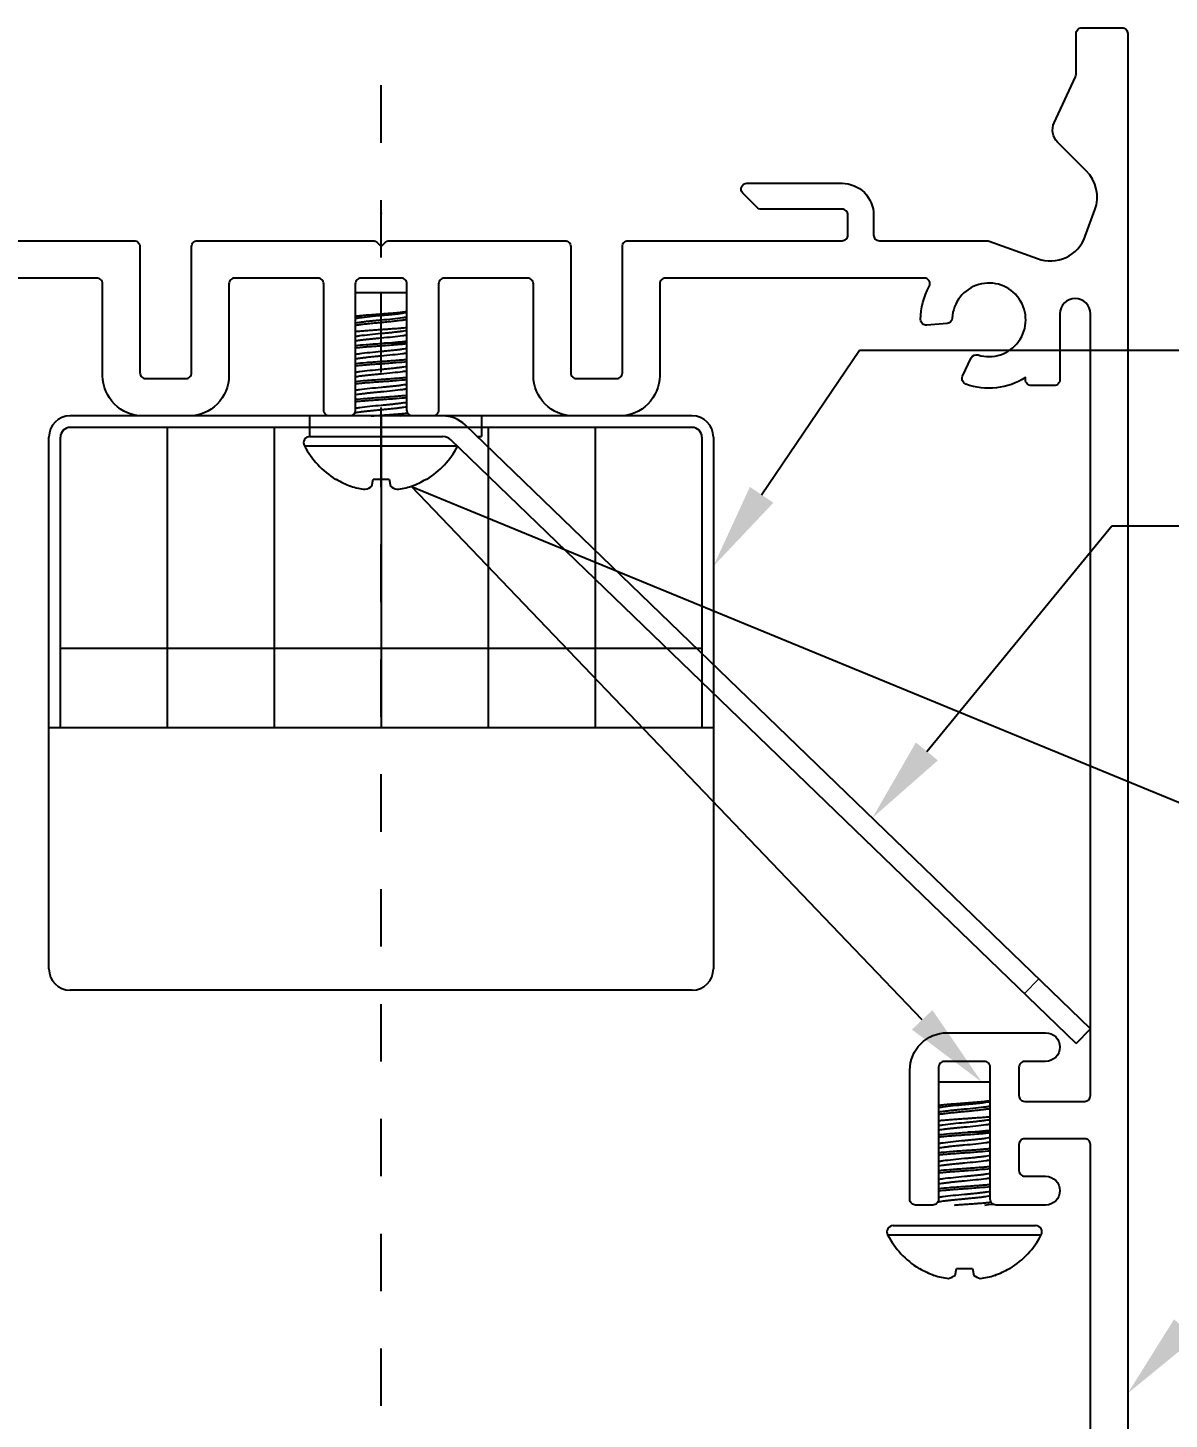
# Model space of a CAD drawing. Extents: x -2.3 to 4.91, y -0.7 to 5.98.
# Drawn here: x -0.615 to 1.372, y 1.377 to 3.8 of the extents above; entities that cross this region are included whole.
import ezdxf
from ezdxf import colors
from ezdxf.entities.mleader import LeaderData, LeaderLine
from ezdxf.math import Vec2, Vec3

# ---------------------------------------------------------------- set-up
doc = ezdxf.new("R2010")
doc.units = 0
doc.header["$LTSCALE"] = 0.5
doc.header["$MEASUREMENT"] = 0
doc.linetypes.add('PHANTOM', pattern=[0.5, 0.25, -0.05, 0.05, -0.05, 0.05, -0.05])
doc.layers.add('Construction', color=60, linetype='PHANTOM', plot=False)
doc.layers.add('CUST DWG', color=60, linetype='CONTINUOUS', lineweight=20)
for name, color, linetype in [('Driver', 210, 'CONTINUOUS'), ('FAB DWG', 221, 'CONTINUOUS'), ('Hardware', 242, 'CONTINUOUS'), ('Housing', 150, 'CONTINUOUS')]:
    doc.layers.add(name, color=color, linetype=linetype)
doc.styles.get("Standard").update_dxf_attribs({"font": 'arial.ttf'})

msp = doc.modelspace()

# ---------------------------------------------------------------- linework, layer by layer
at = {"layer": 'Construction', "ltscale": 0.5, "transparency": 16777216}
msp.add_line((0, 0), (0, 3.8), dxfattribs=at)
at = {"layer": 'Construction', "transparency": 16777216}
for p, q in [((0, 3.01389), (0, 3.3383)), ((0, 3.1242), (0, 3.0883))]:
    msp.add_line(p, q, dxfattribs=at)
at = {"layer": 'Construction', "ltscale": 0.5, "transparency": 16777216}
msp.add_point((0, 3.477), dxfattribs=at)
at = {"layer": 'Driver', "transparency": 16777216}
for p, q in [((0.5415, 3.1242), (-0.5415, 3.1242)), ((0.5415, 3.1042), (-0.5415, 3.1042)), ((-0.3724, 3.1042), (-0.3724, 2.5809)), ((-0.1862, 3.1042), (-0.1862, 2.5809)), ((0, 3.1042), (0, 2.5809)), ((0.1862, 3.1042), (0.1862, 2.5809)), ((0.3724, 3.1042), (0.3724, 2.5809)), ((-0.5785, 2.1612), (-0.5785, 3.0872)), ((-0.5585, 2.5809), (-0.5585, 3.0872)), ((0.5585, 3.0872), (0.5585, 2.5809)), ((0.5785, 3.0872), (0.5785, 2.1612)), ((0.5585, 2.7189), (-0.5585, 2.7189)), ((0.5785, 2.5809), (-0.5785, 2.5809)), ((0.5415, 2.1242), (-0.5415, 2.1242))]:
    msp.add_line(p, q, dxfattribs=at)
for centre, radius, start, end in [((-0.5415, 3.0872), 0.037, 90, 180), ((-0.5415, 3.0872), 0.017, 90, 180), ((0.5415, 3.0872), 0.037, 0, 90), ((0.5415, 3.0872), 0.017, 0, 90), ((-0.5415, 2.1612), 0.037, 180, 270), ((0.5415, 2.1612), 0.037, 270, 0)]:
    msp.add_arc(centre, radius, start, end, dxfattribs=at)
at = {"layer": 'Hardware', "linetype": 'Continuous', "lineweight": 25, "transparency": 16777216}
for p, q in [((0.045, 3.3383), (-0.045, 3.3383)), ((0.045, 3.2508), (0.00583, 3.2508)), ((-0.12396, 3.0883), (0.10737, 3.0883)), ((0.16714, 3.0883), (0.17475, 3.0883)), ((-0.13374, 3.07213), (0.1322, 3.07213)), ((-0.07946, 3.01389), (-0.07822, 3.01389)), ((-0.01616, 3.00173), (-0.01402, 3.01389)), ((-0.01402, 3.01389), (0.01402, 3.01389)), ((0.01402, 3.01389), (0.01616, 3.00173)), ((0.07822, 3.01389), (0.07946, 3.01389)), ((1.06062, 1.9641), (0.97062, 1.9641)), ((1.06062, 1.8766), (1.02146, 1.8766)), ((0.88189, 1.69793), (1.14936, 1.69793)), ((0.89166, 1.7141), (1.13959, 1.7141)), ((0.93616, 1.63969), (0.93741, 1.63969)), ((0.99946, 1.62753), (1.00161, 1.63969)), ((1.00161, 1.63969), (1.02964, 1.63969)), ((1.02964, 1.63969), (1.03179, 1.62753)), ((1.09384, 1.63969), (1.09509, 1.63969))]:
    msp.add_line(p, q, dxfattribs=at)
at = {"layer": 'Hardware', "lineweight": 25, "transparency": 16777216}
for p, q in [((-0.125, 3.1242), (-0.125, 3.0883)), ((0.17475, 3.1242), (-0.125, 3.1242)), ((1.23502, 2.05706), (0.14621, 3.10851)), ((0.17475, 3.1242), (0.17475, 3.0883)), ((-0.125, 3.0883), (0.10737, 3.0883)), ((1.21008, 2.03123), (0.12127, 3.08269)), ((1.21008, 2.03123), (1.23502, 2.05706))]:
    msp.add_line(p, q, dxfattribs=at)
at = {"layer": 'Hardware', "lineweight": 18, "transparency": 16777216}
msp.add_line((1.1451, 2.14389), (1.12016, 2.11807), dxfattribs=at)
at = {"layer": 'Hardware', "linetype": 'Continuous', "lineweight": 25, "transparency": 16777216, "flags": 128}
for points in [[(0.0345, 3.12411), (0.04216, 3.1248), (0.04901, 3.12548), (0.04993, 3.12558)], [(1.05115, 1.75), (1.05779, 1.7506), (1.06464, 1.75128), (1.06556, 1.75138)]]:
    msp.add_lwpolyline(points, dxfattribs=at)
at = {"layer": 'Hardware', "lineweight": 25, "transparency": 16777216}
for radius in [0.0559, 0.02]:
    msp.add_arc((0.10737, 3.0683), radius, 46, 90, dxfattribs=at)
at = {"layer": 'Hardware', "linetype": 'Continuous', "lineweight": 25, "transparency": 16777216}
for centre, radius, start, end in [((-0.12396, 3.07726), 0.01104, 90, 207.70008), ((0, 3.14235), 0.15105, 207.70008, 238.25791), ((0, 3.14235), 0.15105, 301.74209, 331.87793), ((-0.00037, 3.14422), 0.15181, 239.15061, 249.8273), ((0.00037, 3.14422), 0.15181, 290.1727, 300.84939), ((-0.0142, 3.12214), 0.12642, 252.25915, 263.9232), ((-0.03684, 3.03132), 0.0361, 284.84633, 304.94098), ((0.03684, 3.03132), 0.0361, 235.05902, 255.15367), ((0.0142, 3.12214), 0.12642, 276.0768, 287.74085), ((0.89166, 1.70306), 0.01104, 90, 207.70008), ((1.01562, 1.76815), 0.15105, 207.70008, 238.25791), ((1.01562, 1.76815), 0.15105, 301.74209, 332.29992), ((1.13959, 1.70306), 0.01104, 332.29992, 90), ((1.01525, 1.77002), 0.15181, 239.15061, 249.8273), ((1.00142, 1.74794), 0.12642, 252.25915, 263.9232), ((0.97879, 1.65712), 0.0361, 284.84633, 304.94098), ((1.05246, 1.65712), 0.0361, 235.05902, 255.15367), ((1.02983, 1.74794), 0.12642, 276.0768, 287.74085), ((1.016, 1.77002), 0.15181, 290.1727, 300.84939)]:
    msp.add_arc(centre, radius, start, end, dxfattribs=at)
for points, knots in [([(0, 3.30133), (-0.00156, 3.30122), (-0.00469, 3.301), (-0.00941, 3.30065), (-0.0141, 3.30028), (-0.01871, 3.2999), (-0.02314, 3.29952), (-0.02742, 3.29914), (-0.03155, 3.29876), (-0.03546, 3.29838), (-0.03909, 3.29801), (-0.04227, 3.29766), (-0.04416, 3.29745), (-0.045, 3.29735)], [0, 0, 0, 0, 0.04794539, 0.09589085, 0.14522835, 0.19456589, 0.24252944, 0.290493, 0.3398471, 0.38920119, 0.43721148, 0.48522174, 0.52633877, 0.52633877, 0.52633877, 0.52633877]), ([(-0.045, 3.29405), (-0.04449, 3.29414), (-0.04395, 3.29423), (-0.04155, 3.29461), (-0.03941, 3.29493), (-0.03217, 3.29592), (-0.02622, 3.29664), (-0.01337, 3.29802), (-0.00651, 3.29867), (0, 3.29924)], [0.33618841, 0.33618841, 0.33618841, 0.33618841, 0.375, 0.375, 0.5, 0.5, 0.75, 0.75, 1, 1, 1, 1]), ([(0.045, 3.30554), (0.04465, 3.30549), (0.04343, 3.30533), (0.04117, 3.30505), (0.03808, 3.30468), (0.0347, 3.30431), (0.03104, 3.30393), (0.02714, 3.30355), (0.02306, 3.30317), (0.0188, 3.3028), (0.01436, 3.30242), (0.00971, 3.30205), (0.00491, 3.30168), (0.00164, 3.30145), (0, 3.30133)], [0.37965033, 0.37965033, 0.37965033, 0.37965033, 0.401502, 0.45519341, 0.50803302, 0.56087267, 0.61521597, 0.66955928, 0.72292292, 0.77628654, 0.83120078, 0.88611496, 0.94283248, 1, 1, 1, 1]), ([(0, 3.29924), (0.00265, 3.29947), (0.00804, 3.29995), (0.016, 3.30074), (0.0237, 3.30156), (0.03083, 3.3024), (0.03711, 3.30321), (0.04176, 3.30389), (0.04415, 3.30428), (0.045, 3.30443)], [0, 0, 0, 0, 0.10889728, 0.22105186, 0.33515812, 0.44976312, 0.56337503, 0.67457894, 0.74396143, 0.74396143, 0.74396143, 0.74396143]), ([(0, 3.29142), (0.00651, 3.29199), (0.01337, 3.29265), (0.02622, 3.29402), (0.03217, 3.29474), (0.03941, 3.29573), (0.04155, 3.29605), (0.04395, 3.29644), (0.04449, 3.29653), (0.045, 3.29662)], [0, 0, 0, 0, 0.25, 0.25, 0.5, 0.5, 0.625, 0.625, 0.66381159, 0.66381159, 0.66381159, 0.66381159]), ([(-0.045, 3.28624), (-0.04393, 3.28642), (-0.04148, 3.28681), (-0.03677, 3.28749), (-0.03083, 3.28826), (-0.0237, 3.2891), (-0.016, 3.28992), (-0.00804, 3.29071), (-0.00265, 3.29119), (0, 3.29142)], [0.25621606, 0.25621606, 0.25621606, 0.25621606, 0.34378676, 0.43669614, 0.55029369, 0.66488422, 0.77897607, 0.89111647, 1, 1, 1, 1]), ([(-0.045, 3.28223), (-0.04391, 3.28238), (-0.04157, 3.2827), (-0.03775, 3.2832), (-0.03355, 3.28371), (-0.02908, 3.28423), (-0.02442, 3.28476), (-0.01963, 3.28527), (-0.01473, 3.28578), (-0.00967, 3.28628), (-0.00473, 3.28675), (-0.0015, 3.28704), (0, 3.28718)], [0.47364794, 0.47364794, 0.47364794, 0.47364794, 0.52338167, 0.57634471, 0.62930781, 0.68381802, 0.73832823, 0.79115496, 0.84398164, 0.89834496, 0.95270818, 1, 1, 1, 1]), ([(0, 3.2742), (-0.00176, 3.27409), (-0.00528, 3.27387), (-0.01059, 3.27351), (-0.01588, 3.27315), (-0.02106, 3.27277), (-0.02605, 3.27239), (-0.03087, 3.27201), (-0.03551, 3.27163), (-0.03991, 3.27125), (-0.04301, 3.27097), (-0.04465, 3.27081), (-0.045, 3.27078)], [0, 0, 0, 0, 0.04842789, 0.09685583, 0.14668985, 0.1965239, 0.24496897, 0.29341405, 0.34326421, 0.39311436, 0.44159715, 0.45490075, 0.45490075, 0.45490075, 0.45490075]), ([(0, 3.28718), (0.00163, 3.28733), (0.00489, 3.28762), (0.00977, 3.2881), (0.01462, 3.28859), (0.01936, 3.28909), (0.0239, 3.2896), (0.02827, 3.29012), (0.03246, 3.29064), (0.03641, 3.29116), (0.04006, 3.29167), (0.04287, 3.29209), (0.04446, 3.29235), (0.045, 3.29243)], [0, 0, 0, 0, 0.04868219, 0.09736448, 0.14745941, 0.19755443, 0.24627158, 0.29498877, 0.34511525, 0.39524173, 0.44405784, 0.4928739, 0.51931154, 0.51931154, 0.51931154, 0.51931154]), ([(0.045, 3.27776), (0.04394, 3.27765), (0.0416, 3.27741), (0.03775, 3.27704), (0.03351, 3.27666), (0.02904, 3.27628), (0.02435, 3.27591), (0.01943, 3.27553), (0.01373, 3.27511), (0.00724, 3.27466), (0.00242, 3.27436), (0, 3.2742)], [0.47841806, 0.47841806, 0.47841806, 0.47841806, 0.52699168, 0.58115929, 0.63532691, 0.68861975, 0.74191258, 0.79675308, 0.85159355, 0.92529749, 1, 1, 1, 1]), ([(0, 3.26799), (0.00265, 3.26822), (0.00804, 3.2687), (0.016, 3.26949), (0.0237, 3.27031), (0.03083, 3.27115), (0.03711, 3.27196), (0.04176, 3.27264), (0.04415, 3.27303), (0.045, 3.27318)], [0, 0, 0, 0, 0.108892, 0.22104113, 0.33514185, 0.44974129, 0.56334768, 0.6745462, 0.74392519, 0.74392519, 0.74392519, 0.74392519]), ([(-0.045, 3.2628), (-0.04449, 3.26289), (-0.04395, 3.26298), (-0.04155, 3.26336), (-0.03941, 3.26368), (-0.03217, 3.26467), (-0.02622, 3.26539), (-0.01337, 3.26677), (-0.00651, 3.26742), (0, 3.26799)], [0.33618841, 0.33618841, 0.33618841, 0.33618841, 0.375, 0.375, 0.5, 0.5, 0.75, 0.75, 1, 1, 1, 1]), ([(-0.045, 3.25499), (-0.04393, 3.25517), (-0.04148, 3.25556), (-0.03677, 3.25624), (-0.03083, 3.25701), (-0.0237, 3.25785), (-0.016, 3.25867), (-0.00804, 3.25946), (-0.00265, 3.25994), (0, 3.26017)], [0.25621606, 0.25621606, 0.25621606, 0.25621606, 0.34378676, 0.43669614, 0.55029369, 0.66488422, 0.77897607, 0.89111647, 1, 1, 1, 1]), ([(-0.045, 3.24684), (-0.03944, 3.24738), (-0.03303, 3.24795), (-0.01771, 3.24919), (-0.00863, 3.24985), (0, 3.25041)], [0.55005922, 0.55005922, 0.55005922, 0.55005922, 0.75, 0.75, 1, 1, 1, 1]), ([(0, 3.26017), (0.00651, 3.26074), (0.01337, 3.2614), (0.02622, 3.26277), (0.03217, 3.26349), (0.03941, 3.26448), (0.04155, 3.2648), (0.04395, 3.26519), (0.04449, 3.26528), (0.045, 3.26537)], [0, 0, 0, 0, 0.25, 0.25, 0.5, 0.5, 0.625, 0.625, 0.66381159, 0.66381159, 0.66381159, 0.66381159]), ([(0, 3.2465), (0.00933, 3.24711), (0.01921, 3.24783), (0.03435, 3.24908), (0.04001, 3.24959), (0.045, 3.25008)], [0, 0, 0, 0, 0.5, 0.5, 0.83165189, 0.83165189, 0.83165189, 0.83165189]), ([(0.00583, 3.2508), (0.00764, 3.25095), (0.01125, 3.25125), (0.01663, 3.25171), (0.02193, 3.2522), (0.02715, 3.25269), (0.0322, 3.2532), (0.03709, 3.25372), (0.04135, 3.25419), (0.04393, 3.2545), (0.045, 3.25463)], [0, 0, 0, 0, 0.04974812, 0.09949631, 0.15056814, 0.20164002, 0.25351964, 0.30539927, 0.35878298, 0.39858523, 0.39858523, 0.39858523, 0.39858523]), ([(-0.045, 3.24293), (-0.04407, 3.24302), (-0.04074, 3.24334), (-0.0346, 3.2439), (-0.02633, 3.24459), (-0.01766, 3.24527), (-0.00884, 3.24591), (-0.00292, 3.24631), (0, 3.2465)], [0.58190165, 0.58190165, 0.58190165, 0.58190165, 0.6131397, 0.69187775, 0.7706158, 0.84864883, 0.92530935, 1, 1, 1, 1]), ([(-0.045, 3.23155), (-0.04449, 3.23164), (-0.04395, 3.23173), (-0.04155, 3.23211), (-0.03941, 3.23243), (-0.03217, 3.23342), (-0.02622, 3.23414), (-0.01337, 3.23552), (-0.00651, 3.23617), (0, 3.23674)], [0.33618841, 0.33618841, 0.33618841, 0.33618841, 0.375, 0.375, 0.5, 0.5, 0.75, 0.75, 1, 1, 1, 1]), ([(-0.045, 3.22374), (-0.04393, 3.22392), (-0.04148, 3.22431), (-0.03677, 3.22499), (-0.03083, 3.22576), (-0.0237, 3.2266), (-0.016, 3.22742), (-0.00804, 3.22821), (-0.00265, 3.22869), (0, 3.22892)], [0.25621606, 0.25621606, 0.25621606, 0.25621606, 0.34378676, 0.43669614, 0.55029369, 0.66488422, 0.77897607, 0.89111647, 1, 1, 1, 1]), ([(0, 3.23674), (0.00265, 3.23697), (0.00804, 3.23745), (0.016, 3.23824), (0.0237, 3.23906), (0.03083, 3.2399), (0.03711, 3.24071), (0.04176, 3.24139), (0.04415, 3.24178), (0.045, 3.24193)], [0, 0, 0, 0, 0.10888429, 0.22102547, 0.33511811, 0.44970944, 0.56330778, 0.67449842, 0.74387232, 0.74387232, 0.74387232, 0.74387232]), ([(0, 3.22892), (0.00651, 3.22949), (0.01337, 3.23015), (0.02622, 3.23152), (0.03217, 3.23224), (0.03941, 3.23323), (0.04155, 3.23355), (0.04395, 3.23394), (0.04449, 3.23403), (0.045, 3.23412)], [0, 0, 0, 0, 0.25, 0.25, 0.5, 0.5, 0.625, 0.625, 0.66381159, 0.66381159, 0.66381159, 0.66381159]), ([(0, 3.21916), (0.00292, 3.21935), (0.00884, 3.21975), (0.01766, 3.22039), (0.02633, 3.22107), (0.0346, 3.22176), (0.04074, 3.22232), (0.04407, 3.22264), (0.045, 3.22273)], [0, 0, 0, 0, 0.07469065, 0.15135117, 0.2293842, 0.30812225, 0.3868603, 0.41809835, 0.41809835, 0.41809835, 0.41809835]), ([(-0.045, 3.21559), (-0.03944, 3.21613), (-0.03303, 3.2167), (-0.01771, 3.21794), (-0.00863, 3.2186), (0, 3.21916)], [0.55005922, 0.55005922, 0.55005922, 0.55005922, 0.75, 0.75, 1, 1, 1, 1]), ([(-0.045, 3.21168), (-0.04407, 3.21177), (-0.04074, 3.21209), (-0.0346, 3.21265), (-0.02633, 3.21334), (-0.01766, 3.21402), (-0.00884, 3.21466), (-0.00292, 3.21506), (0, 3.21525)], [0.58190165, 0.58190165, 0.58190165, 0.58190165, 0.6131397, 0.69187775, 0.7706158, 0.84864883, 0.92530935, 1, 1, 1, 1]), ([(-0.045, 3.2003), (-0.04449, 3.20039), (-0.04395, 3.20048), (-0.04155, 3.20086), (-0.03941, 3.20118), (-0.03217, 3.20217), (-0.02622, 3.20289), (-0.01337, 3.20427), (-0.00651, 3.20492), (0, 3.20549)], [0.33618841, 0.33618841, 0.33618841, 0.33618841, 0.375, 0.375, 0.5, 0.5, 0.75, 0.75, 1, 1, 1, 1]), ([(0, 3.21525), (0.00862, 3.21582), (0.01771, 3.21647), (0.03303, 3.21771), (0.03944, 3.21828), (0.045, 3.21883)], [0, 0, 0, 0, 0.25, 0.25, 0.44994078, 0.44994078, 0.44994078, 0.44994078]), ([(0, 3.20549), (0.00265, 3.20572), (0.00804, 3.2062), (0.016, 3.20699), (0.0237, 3.20781), (0.03083, 3.20865), (0.03711, 3.20946), (0.04176, 3.21014), (0.04415, 3.21053), (0.045, 3.21068)], [0, 0, 0, 0, 0.10888429, 0.22102547, 0.33511811, 0.44970944, 0.56330778, 0.67449842, 0.74387232, 0.74387232, 0.74387232, 0.74387232]), ([(0, 3.19767), (0.00651, 3.19824), (0.01337, 3.1989), (0.02622, 3.20027), (0.03217, 3.20099), (0.03941, 3.20198), (0.04155, 3.2023), (0.04395, 3.20269), (0.04449, 3.20278), (0.045, 3.20287)], [0, 0, 0, 0, 0.25, 0.25, 0.5, 0.5, 0.625, 0.625, 0.66381159, 0.66381159, 0.66381159, 0.66381159]), ([(-0.045, 3.19249), (-0.04393, 3.19267), (-0.04148, 3.19306), (-0.03677, 3.19374), (-0.03083, 3.19451), (-0.0237, 3.19535), (-0.016, 3.19617), (-0.00804, 3.19696), (-0.00265, 3.19744), (0, 3.19767)], [0.25621606, 0.25621606, 0.25621606, 0.25621606, 0.34378676, 0.43669614, 0.55029369, 0.66488422, 0.77897607, 0.89111647, 1, 1, 1, 1]), ([(-0.045, 3.18434), (-0.03944, 3.18488), (-0.03303, 3.18545), (-0.01771, 3.18669), (-0.00863, 3.18735), (0, 3.18791)], [0.55005922, 0.55005922, 0.55005922, 0.55005922, 0.75, 0.75, 1, 1, 1, 1]), ([(-0.045, 3.18043), (-0.04407, 3.18052), (-0.04074, 3.18084), (-0.0346, 3.1814), (-0.02633, 3.18209), (-0.01766, 3.18277), (-0.00884, 3.18341), (-0.00292, 3.18381), (0, 3.184)], [0.58190165, 0.58190165, 0.58190165, 0.58190165, 0.6131397, 0.69187775, 0.7706158, 0.84864883, 0.92530935, 1, 1, 1, 1]), ([(-0.045, 3.16905), (-0.04449, 3.16914), (-0.04395, 3.16923), (-0.04155, 3.16961), (-0.03941, 3.16993), (-0.03217, 3.17092), (-0.02622, 3.17164), (-0.01337, 3.17302), (-0.00651, 3.17367), (0, 3.17424)], [0.33618841, 0.33618841, 0.33618841, 0.33618841, 0.375, 0.375, 0.5, 0.5, 0.75, 0.75, 1, 1, 1, 1]), ([(0, 3.18791), (0.00292, 3.1881), (0.00884, 3.1885), (0.01766, 3.18914), (0.02633, 3.18982), (0.0346, 3.19051), (0.04074, 3.19107), (0.04407, 3.19139), (0.045, 3.19148)], [0, 0, 0, 0, 0.07469065, 0.15135117, 0.2293842, 0.30812225, 0.3868603, 0.41809835, 0.41809835, 0.41809835, 0.41809835]), ([(0, 3.184), (0.00862, 3.18457), (0.01771, 3.18522), (0.03303, 3.18646), (0.03944, 3.18703), (0.045, 3.18758)], [0, 0, 0, 0, 0.25, 0.25, 0.44994078, 0.44994078, 0.44994078, 0.44994078]), ([(0, 3.17424), (0.00265, 3.17447), (0.00804, 3.17495), (0.016, 3.17574), (0.0237, 3.17656), (0.03083, 3.1774), (0.03711, 3.17821), (0.04176, 3.17889), (0.04415, 3.17928), (0.045, 3.17943)], [0, 0, 0, 0, 0.10888429, 0.22102547, 0.33511811, 0.44970944, 0.56330778, 0.67449842, 0.74387232, 0.74387232, 0.74387232, 0.74387232]), ([(-0.045, 3.16124), (-0.04393, 3.16142), (-0.04148, 3.16181), (-0.03677, 3.16249), (-0.03083, 3.16326), (-0.0237, 3.1641), (-0.016, 3.16492), (-0.00804, 3.16571), (-0.00265, 3.16619), (0, 3.16642)], [0.25621606, 0.25621606, 0.25621606, 0.25621606, 0.34378676, 0.43669614, 0.55029369, 0.66488422, 0.77897607, 0.89111647, 1, 1, 1, 1]), ([(-0.045, 3.15309), (-0.03944, 3.15363), (-0.03303, 3.1542), (-0.01771, 3.15544), (-0.00863, 3.1561), (0, 3.15666)], [0.55005922, 0.55005922, 0.55005922, 0.55005922, 0.75, 0.75, 1, 1, 1, 1]), ([(-0.045, 3.14918), (-0.04407, 3.14927), (-0.04074, 3.14959), (-0.0346, 3.15015), (-0.02633, 3.15084), (-0.01766, 3.15152), (-0.00884, 3.15216), (-0.00292, 3.15256), (0, 3.15275)], [0.58190165, 0.58190165, 0.58190165, 0.58190165, 0.6131397, 0.69187775, 0.7706158, 0.84864883, 0.92530935, 1, 1, 1, 1]), ([(0, 3.16642), (0.00651, 3.16699), (0.01337, 3.16765), (0.02622, 3.16902), (0.03217, 3.16974), (0.03941, 3.17073), (0.04155, 3.17105), (0.04395, 3.17144), (0.04449, 3.17153), (0.045, 3.17162)], [0, 0, 0, 0, 0.25, 0.25, 0.5, 0.5, 0.625, 0.625, 0.66381159, 0.66381159, 0.66381159, 0.66381159]), ([(0, 3.15666), (0.00292, 3.15685), (0.00884, 3.15725), (0.01766, 3.15789), (0.02633, 3.15857), (0.0346, 3.15926), (0.04074, 3.15982), (0.04407, 3.16014), (0.045, 3.16023)], [0, 0, 0, 0, 0.07469065, 0.15135117, 0.2293842, 0.30812225, 0.3868603, 0.41809835, 0.41809835, 0.41809835, 0.41809835]), ([(0, 3.15275), (0.00862, 3.15332), (0.01771, 3.15397), (0.03303, 3.15521), (0.03944, 3.15578), (0.045, 3.15633)], [0, 0, 0, 0, 0.25, 0.25, 0.44994078, 0.44994078, 0.44994078, 0.44994078]), ([(-0.04602, 3.1298), (-0.04573, 3.12986), (-0.04436, 3.13011), (-0.04152, 3.13056), (-0.03677, 3.13124), (-0.03083, 3.13201), (-0.0237, 3.13285), (-0.016, 3.13367), (-0.00804, 3.13446), (0, 3.13518), (0.00804, 3.13589), (0.016, 3.13668), (0.0237, 3.1375), (0.03083, 3.13834), (0.03711, 3.13915), (0.04175, 3.13983), (0.04415, 3.14021), (0.045, 3.14036)], [0.10725742, 0.10725742, 0.10725742, 0.10725742, 0.11947315, 0.16216405, 0.20598935, 0.25957326, 0.31362556, 0.36744263, 0.4203392, 0.47169951, 0.52305982, 0.57595639, 0.62977346, 0.68382576, 0.73740967, 0.78985787, 0.82250496, 0.82250496, 0.82250496, 0.82250496]), ([(-0.045, 3.1378), (-0.04449, 3.13789), (-0.04395, 3.13798), (-0.04155, 3.13836), (-0.03941, 3.13868), (-0.03217, 3.13967), (-0.02622, 3.14039), (-0.01337, 3.14177), (-0.00651, 3.14242), (0, 3.14299)], [0.33618841, 0.33618841, 0.33618841, 0.33618841, 0.375, 0.375, 0.5, 0.5, 0.75, 0.75, 1, 1, 1, 1]), ([(-0.01724, 3.1242), (-0.01444, 3.12441), (-0.00873, 3.12483), (0, 3.12541), (0.00884, 3.126), (0.01766, 3.12664), (0.02633, 3.12732), (0.0346, 3.12801), (0.04126, 3.12862), (0.04503, 3.12898), (0.04639, 3.12912)], [0.40314786, 0.40314786, 0.40314786, 0.40314786, 0.44153543, 0.48034854, 0.51916164, 0.55899839, 0.59954837, 0.64046472, 0.68138106, 0.70582328, 0.70582328, 0.70582328, 0.70582328]), ([(0, 3.14299), (0.00265, 3.14322), (0.00804, 3.1437), (0.016, 3.14449), (0.0237, 3.14531), (0.03083, 3.14615), (0.03711, 3.14696), (0.04176, 3.14764), (0.04415, 3.14803), (0.045, 3.14818)], [0, 0, 0, 0, 0.10888429, 0.22102547, 0.33511811, 0.44970944, 0.56330778, 0.67449842, 0.74387232, 0.74387232, 0.74387232, 0.74387232]), ([(1.01562, 1.92713), (1.01406, 1.92702), (1.01093, 1.9268), (1.00622, 1.92645), (1.00152, 1.92608), (0.99692, 1.9257), (0.99248, 1.92532), (0.9882, 1.92494), (0.98407, 1.92456), (0.98016, 1.92418), (0.97653, 1.92381), (0.97336, 1.92346), (0.97146, 1.92325), (0.97062, 1.92315)], [0, 0, 0, 0, 0.04794539, 0.09589085, 0.14522835, 0.19456589, 0.24252944, 0.290493, 0.3398471, 0.38920119, 0.43721148, 0.48522174, 0.52633877, 0.52633877, 0.52633877, 0.52633877]), ([(0.97062, 1.91985), (0.97114, 1.91994), (0.97168, 1.92003), (0.97408, 1.92041), (0.97621, 1.92073), (0.98345, 1.92172), (0.98941, 1.92244), (1.00226, 1.92382), (1.00911, 1.92447), (1.01562, 1.92504)], [0.33618841, 0.33618841, 0.33618841, 0.33618841, 0.375, 0.375, 0.5, 0.5, 0.75, 0.75, 1, 1, 1, 1]), ([(0.97062, 1.91204), (0.9717, 1.91222), (0.97415, 1.91261), (0.97885, 1.91329), (0.9848, 1.91406), (0.99192, 1.9149), (0.99962, 1.91572), (1.00759, 1.91651), (1.01297, 1.91699), (1.01562, 1.91722)], [0.25621606, 0.25621606, 0.25621606, 0.25621606, 0.34378676, 0.43669614, 0.55029369, 0.66488422, 0.77897607, 0.89111647, 1, 1, 1, 1]), ([(1.06062, 1.93134), (1.06028, 1.93129), (1.05905, 1.93113), (1.0568, 1.93085), (1.0537, 1.93048), (1.05032, 1.93011), (1.04666, 1.92973), (1.04276, 1.92935), (1.03869, 1.92897), (1.03443, 1.9286), (1.02998, 1.92822), (1.02533, 1.92785), (1.02054, 1.92748), (1.01727, 1.92725), (1.01562, 1.92713)], [0.37965033, 0.37965033, 0.37965033, 0.37965033, 0.401502, 0.45519341, 0.50803302, 0.56087267, 0.61521597, 0.66955928, 0.72292292, 0.77628654, 0.83120078, 0.88611496, 0.94283248, 1, 1, 1, 1]), ([(1.01562, 1.92504), (1.01828, 1.92527), (1.02366, 1.92575), (1.03163, 1.92654), (1.03933, 1.92736), (1.04645, 1.9282), (1.05273, 1.92901), (1.05738, 1.92969), (1.05977, 1.93008), (1.06062, 1.93023)], [0, 0, 0, 0, 0.10889728, 0.22105186, 0.33515812, 0.44976312, 0.56337503, 0.67457894, 0.74396143, 0.74396143, 0.74396143, 0.74396143]), ([(1.01562, 1.91722), (1.02214, 1.91779), (1.02899, 1.91845), (1.04184, 1.91982), (1.0478, 1.92054), (1.05504, 1.92153), (1.05717, 1.92185), (1.05957, 1.92224), (1.06011, 1.92233), (1.06062, 1.92242)], [0, 0, 0, 0, 0.25, 0.25, 0.5, 0.5, 0.625, 0.625, 0.66381159, 0.66381159, 0.66381159, 0.66381159]), ([(1.01562, 1.91298), (1.01725, 1.91313), (1.02051, 1.91342), (1.0254, 1.9139), (1.03025, 1.91439), (1.03498, 1.91489), (1.03953, 1.9154), (1.04389, 1.91592), (1.04809, 1.91644), (1.05204, 1.91696), (1.05568, 1.91747), (1.0585, 1.91789), (1.06008, 1.91815), (1.06062, 1.91823)], [0, 0, 0, 0, 0.04868219, 0.09736448, 0.14745941, 0.19755443, 0.24627158, 0.29498877, 0.34511525, 0.39524173, 0.44405784, 0.4928739, 0.51931154, 0.51931154, 0.51931154, 0.51931154]), ([(0.97062, 1.90803), (0.97172, 1.90818), (0.97406, 1.9085), (0.97788, 1.909), (0.98207, 1.90951), (0.98654, 1.91003), (0.99121, 1.91056), (0.99599, 1.91107), (1.0009, 1.91158), (1.00595, 1.91208), (1.01089, 1.91255), (1.01412, 1.91284), (1.01562, 1.91298)], [0.47364794, 0.47364794, 0.47364794, 0.47364794, 0.52338167, 0.57634471, 0.62930781, 0.68381802, 0.73832823, 0.79115496, 0.84398164, 0.89834496, 0.95270818, 1, 1, 1, 1]), ([(1.01562, 1.9), (1.01386, 1.89989), (1.01034, 1.89967), (1.00503, 1.89931), (0.99975, 1.89895), (0.99456, 1.89857), (0.98957, 1.89819), (0.98476, 1.89781), (0.98011, 1.89743), (0.97571, 1.89705), (0.97261, 1.89677), (0.97097, 1.89661), (0.97062, 1.89658)], [0, 0, 0, 0, 0.04842789, 0.09685583, 0.14668985, 0.1965239, 0.24496897, 0.29341405, 0.34326421, 0.39311436, 0.44159715, 0.45490075, 0.45490075, 0.45490075, 0.45490075]), ([(0.97062, 1.8886), (0.97114, 1.88869), (0.97168, 1.88878), (0.97408, 1.88916), (0.97621, 1.88948), (0.98345, 1.89047), (0.98941, 1.89119), (1.00226, 1.89257), (1.00911, 1.89322), (1.01562, 1.89379)], [0.33618841, 0.33618841, 0.33618841, 0.33618841, 0.375, 0.375, 0.5, 0.5, 0.75, 0.75, 1, 1, 1, 1]), ([(1.06062, 1.90356), (1.05956, 1.90345), (1.05723, 1.90321), (1.05337, 1.90284), (1.04913, 1.90246), (1.04467, 1.90208), (1.03998, 1.90171), (1.03506, 1.90133), (1.02935, 1.90091), (1.02286, 1.90046), (1.01805, 1.90016), (1.01562, 1.9)], [0.47841806, 0.47841806, 0.47841806, 0.47841806, 0.52699168, 0.58115929, 0.63532691, 0.68861975, 0.74191258, 0.79675308, 0.85159355, 0.92529749, 1, 1, 1, 1]), ([(1.01562, 1.89379), (1.01828, 1.89402), (1.02366, 1.8945), (1.03163, 1.89529), (1.03933, 1.89611), (1.04645, 1.89695), (1.05273, 1.89776), (1.05738, 1.89844), (1.05977, 1.89883), (1.06062, 1.89898)], [0, 0, 0, 0, 0.108892, 0.22104113, 0.33514185, 0.44974129, 0.56334768, 0.6745462, 0.74392519, 0.74392519, 0.74392519, 0.74392519]), ([(1.01562, 1.88597), (1.02214, 1.88654), (1.02899, 1.8872), (1.04184, 1.88857), (1.0478, 1.88929), (1.05504, 1.89028), (1.05717, 1.8906), (1.05957, 1.89099), (1.06011, 1.89108), (1.06062, 1.89117)], [0, 0, 0, 0, 0.25, 0.25, 0.5, 0.5, 0.625, 0.625, 0.66381159, 0.66381159, 0.66381159, 0.66381159]), ([(0.97062, 1.88079), (0.9717, 1.88097), (0.97415, 1.88136), (0.97885, 1.88204), (0.9848, 1.88281), (0.99192, 1.88365), (0.99962, 1.88447), (1.00759, 1.88526), (1.01297, 1.88574), (1.01562, 1.88597)], [0.25621606, 0.25621606, 0.25621606, 0.25621606, 0.34378676, 0.43669614, 0.55029369, 0.66488422, 0.77897607, 0.89111647, 1, 1, 1, 1]), ([(0.97062, 1.87264), (0.97619, 1.87318), (0.9826, 1.87375), (0.99792, 1.87499), (1.007, 1.87565), (1.01562, 1.87621)], [0.55005922, 0.55005922, 0.55005922, 0.55005922, 0.75, 0.75, 1, 1, 1, 1]), ([(0.97062, 1.86873), (0.97155, 1.86882), (0.97488, 1.86914), (0.98102, 1.8697), (0.9893, 1.87039), (0.99797, 1.87107), (1.00679, 1.87171), (1.0127, 1.87211), (1.01562, 1.8723)], [0.58190165, 0.58190165, 0.58190165, 0.58190165, 0.6131397, 0.69187775, 0.7706158, 0.84864883, 0.92530935, 1, 1, 1, 1]), ([(1.01562, 1.8723), (1.02496, 1.87291), (1.03483, 1.87363), (1.04997, 1.87488), (1.05563, 1.87539), (1.06062, 1.87588)], [0, 0, 0, 0, 0.5, 0.5, 0.83165189, 0.83165189, 0.83165189, 0.83165189]), ([(1.01562, 1.86254), (1.01828, 1.86277), (1.02366, 1.86325), (1.03163, 1.86404), (1.03933, 1.86486), (1.04645, 1.8657), (1.05273, 1.86651), (1.05738, 1.86719), (1.05977, 1.86758), (1.06062, 1.86773)], [0, 0, 0, 0, 0.10888429, 0.22102547, 0.33511811, 0.44970944, 0.56330778, 0.67449842, 0.74387232, 0.74387232, 0.74387232, 0.74387232]), ([(1.02146, 1.8766), (1.02326, 1.87675), (1.02688, 1.87705), (1.03225, 1.87751), (1.03756, 1.878), (1.04278, 1.87849), (1.04783, 1.879), (1.05272, 1.87952), (1.05698, 1.87999), (1.05956, 1.8803), (1.06062, 1.88043)], [0, 0, 0, 0, 0.04974812, 0.09949631, 0.15056814, 0.20164002, 0.25351964, 0.30539927, 0.35878298, 0.39858523, 0.39858523, 0.39858523, 0.39858523]), ([(0.97062, 1.85735), (0.97114, 1.85744), (0.97168, 1.85753), (0.97408, 1.85791), (0.97621, 1.85823), (0.98345, 1.85922), (0.98941, 1.85994), (1.00226, 1.86132), (1.00911, 1.86197), (1.01562, 1.86254)], [0.33618841, 0.33618841, 0.33618841, 0.33618841, 0.375, 0.375, 0.5, 0.5, 0.75, 0.75, 1, 1, 1, 1]), ([(0.97062, 1.84954), (0.9717, 1.84972), (0.97415, 1.85011), (0.97885, 1.85079), (0.9848, 1.85156), (0.99192, 1.8524), (0.99962, 1.85322), (1.00759, 1.85401), (1.01297, 1.85449), (1.01562, 1.85472)], [0.25621606, 0.25621606, 0.25621606, 0.25621606, 0.34378676, 0.43669614, 0.55029369, 0.66488422, 0.77897607, 0.89111647, 1, 1, 1, 1]), ([(0.97062, 1.84139), (0.97619, 1.84193), (0.9826, 1.8425), (0.99792, 1.84374), (1.007, 1.8444), (1.01562, 1.84496)], [0.55005922, 0.55005922, 0.55005922, 0.55005922, 0.75, 0.75, 1, 1, 1, 1]), ([(1.01562, 1.85472), (1.02214, 1.85529), (1.02899, 1.85595), (1.04184, 1.85732), (1.0478, 1.85804), (1.05504, 1.85903), (1.05717, 1.85935), (1.05957, 1.85974), (1.06011, 1.85983), (1.06062, 1.85992)], [0, 0, 0, 0, 0.25, 0.25, 0.5, 0.5, 0.625, 0.625, 0.66381159, 0.66381159, 0.66381159, 0.66381159]), ([(1.01562, 1.84496), (1.01855, 1.84515), (1.02446, 1.84555), (1.03328, 1.84619), (1.04195, 1.84687), (1.05023, 1.84756), (1.05637, 1.84812), (1.0597, 1.84844), (1.06062, 1.84853)], [0, 0, 0, 0, 0.07469065, 0.15135117, 0.2293842, 0.30812225, 0.3868603, 0.41809835, 0.41809835, 0.41809835, 0.41809835]), ([(1.01562, 1.84105), (1.02425, 1.84162), (1.03333, 1.84227), (1.04865, 1.84351), (1.05506, 1.84408), (1.06062, 1.84463)], [0, 0, 0, 0, 0.25, 0.25, 0.44994078, 0.44994078, 0.44994078, 0.44994078]), ([(0.97062, 1.83748), (0.97155, 1.83757), (0.97488, 1.83789), (0.98102, 1.83845), (0.9893, 1.83914), (0.99797, 1.83982), (1.00679, 1.84046), (1.0127, 1.84086), (1.01562, 1.84105)], [0.58190165, 0.58190165, 0.58190165, 0.58190165, 0.6131397, 0.69187775, 0.7706158, 0.84864883, 0.92530935, 1, 1, 1, 1]), ([(0.97062, 1.8261), (0.97114, 1.82619), (0.97168, 1.82628), (0.97408, 1.82666), (0.97621, 1.82698), (0.98345, 1.82797), (0.98941, 1.82869), (1.00226, 1.83007), (1.00911, 1.83072), (1.01562, 1.83129)], [0.33618841, 0.33618841, 0.33618841, 0.33618841, 0.375, 0.375, 0.5, 0.5, 0.75, 0.75, 1, 1, 1, 1]), ([(0.97062, 1.81829), (0.9717, 1.81847), (0.97415, 1.81886), (0.97885, 1.81954), (0.9848, 1.82031), (0.99192, 1.82115), (0.99962, 1.82197), (1.00759, 1.82276), (1.01297, 1.82324), (1.01562, 1.82347)], [0.25621606, 0.25621606, 0.25621606, 0.25621606, 0.34378676, 0.43669614, 0.55029369, 0.66488422, 0.77897607, 0.89111647, 1, 1, 1, 1]), ([(1.01562, 1.83129), (1.01828, 1.83152), (1.02366, 1.832), (1.03163, 1.83279), (1.03933, 1.83361), (1.04645, 1.83445), (1.05273, 1.83526), (1.05738, 1.83594), (1.05977, 1.83633), (1.06062, 1.83648)], [0, 0, 0, 0, 0.10888429, 0.22102547, 0.33511811, 0.44970944, 0.56330778, 0.67449842, 0.74387232, 0.74387232, 0.74387232, 0.74387232]), ([(1.01562, 1.82347), (1.02214, 1.82404), (1.02899, 1.8247), (1.04184, 1.82607), (1.0478, 1.82679), (1.05504, 1.82778), (1.05717, 1.8281), (1.05957, 1.82849), (1.06011, 1.82858), (1.06062, 1.82867)], [0, 0, 0, 0, 0.25, 0.25, 0.5, 0.5, 0.625, 0.625, 0.66381159, 0.66381159, 0.66381159, 0.66381159]), ([(1.01562, 1.81371), (1.01855, 1.8139), (1.02446, 1.8143), (1.03328, 1.81494), (1.04195, 1.81562), (1.05023, 1.81631), (1.05637, 1.81687), (1.0597, 1.81719), (1.06062, 1.81728)], [0, 0, 0, 0, 0.07469065, 0.15135117, 0.2293842, 0.30812225, 0.3868603, 0.41809835, 0.41809835, 0.41809835, 0.41809835]), ([(0.97062, 1.81014), (0.97619, 1.81068), (0.9826, 1.81125), (0.99792, 1.81249), (1.007, 1.81315), (1.01562, 1.81371)], [0.55005922, 0.55005922, 0.55005922, 0.55005922, 0.75, 0.75, 1, 1, 1, 1]), ([(0.97062, 1.80623), (0.97155, 1.80632), (0.97488, 1.80664), (0.98102, 1.8072), (0.9893, 1.80789), (0.99797, 1.80857), (1.00679, 1.80921), (1.0127, 1.80961), (1.01562, 1.8098)], [0.58190165, 0.58190165, 0.58190165, 0.58190165, 0.6131397, 0.69187775, 0.7706158, 0.84864883, 0.92530935, 1, 1, 1, 1]), ([(0.97062, 1.79485), (0.97114, 1.79494), (0.97168, 1.79503), (0.97408, 1.79541), (0.97621, 1.79573), (0.98345, 1.79672), (0.98941, 1.79744), (1.00226, 1.79882), (1.00911, 1.79947), (1.01562, 1.80004)], [0.33618841, 0.33618841, 0.33618841, 0.33618841, 0.375, 0.375, 0.5, 0.5, 0.75, 0.75, 1, 1, 1, 1]), ([(1.01562, 1.8098), (1.02425, 1.81037), (1.03333, 1.81102), (1.04865, 1.81226), (1.05506, 1.81283), (1.06062, 1.81338)], [0, 0, 0, 0, 0.25, 0.25, 0.44994078, 0.44994078, 0.44994078, 0.44994078]), ([(1.01562, 1.80004), (1.01828, 1.80027), (1.02366, 1.80075), (1.03163, 1.80154), (1.03933, 1.80236), (1.04645, 1.8032), (1.05273, 1.80401), (1.05738, 1.80469), (1.05977, 1.80508), (1.06062, 1.80523)], [0, 0, 0, 0, 0.10888429, 0.22102547, 0.33511811, 0.44970944, 0.56330778, 0.67449842, 0.74387232, 0.74387232, 0.74387232, 0.74387232]), ([(1.01562, 1.79222), (1.02214, 1.79279), (1.02899, 1.79345), (1.04184, 1.79482), (1.0478, 1.79554), (1.05504, 1.79653), (1.05717, 1.79685), (1.05957, 1.79724), (1.06011, 1.79733), (1.06062, 1.79742)], [0, 0, 0, 0, 0.25, 0.25, 0.5, 0.5, 0.625, 0.625, 0.66381159, 0.66381159, 0.66381159, 0.66381159]), ([(0.97062, 1.78704), (0.9717, 1.78722), (0.97415, 1.78761), (0.97885, 1.78829), (0.9848, 1.78906), (0.99192, 1.7899), (0.99962, 1.79072), (1.00759, 1.79151), (1.01297, 1.79199), (1.01562, 1.79222)], [0.25621606, 0.25621606, 0.25621606, 0.25621606, 0.34378676, 0.43669614, 0.55029369, 0.66488422, 0.77897607, 0.89111647, 1, 1, 1, 1]), ([(0.97062, 1.77889), (0.97619, 1.77943), (0.9826, 1.78), (0.99792, 1.78124), (1.007, 1.7819), (1.01562, 1.78246)], [0.55005922, 0.55005922, 0.55005922, 0.55005922, 0.75, 0.75, 1, 1, 1, 1]), ([(0.97062, 1.77498), (0.97155, 1.77507), (0.97488, 1.77539), (0.98102, 1.77595), (0.9893, 1.77664), (0.99797, 1.77732), (1.00679, 1.77796), (1.0127, 1.77836), (1.01562, 1.77855)], [0.58190165, 0.58190165, 0.58190165, 0.58190165, 0.6131397, 0.69187775, 0.7706158, 0.84864883, 0.92530935, 1, 1, 1, 1]), ([(0.97062, 1.7636), (0.97114, 1.76369), (0.97168, 1.76378), (0.97408, 1.76416), (0.97621, 1.76448), (0.98345, 1.76547), (0.98941, 1.76619), (1.00226, 1.76757), (1.00911, 1.76822), (1.01562, 1.76879)], [0.33618841, 0.33618841, 0.33618841, 0.33618841, 0.375, 0.375, 0.5, 0.5, 0.75, 0.75, 1, 1, 1, 1]), ([(1.01562, 1.78246), (1.01855, 1.78265), (1.02446, 1.78305), (1.03328, 1.78369), (1.04195, 1.78437), (1.05023, 1.78506), (1.05637, 1.78562), (1.0597, 1.78594), (1.06062, 1.78603)], [0, 0, 0, 0, 0.07469065, 0.15135117, 0.2293842, 0.30812225, 0.3868603, 0.41809835, 0.41809835, 0.41809835, 0.41809835]), ([(1.01562, 1.77855), (1.02425, 1.77912), (1.03333, 1.77977), (1.04865, 1.78101), (1.05506, 1.78158), (1.06062, 1.78213)], [0, 0, 0, 0, 0.25, 0.25, 0.44994078, 0.44994078, 0.44994078, 0.44994078]), ([(1.01562, 1.76879), (1.01828, 1.76902), (1.02366, 1.7695), (1.03163, 1.77029), (1.03933, 1.77111), (1.04645, 1.77195), (1.05273, 1.77276), (1.05738, 1.77344), (1.05977, 1.77383), (1.06062, 1.77398)], [0, 0, 0, 0, 0.10888429, 0.22102547, 0.33511811, 0.44970944, 0.56330778, 0.67449842, 0.74387232, 0.74387232, 0.74387232, 0.74387232]), ([(0.9696, 1.7556), (0.9699, 1.75566), (0.97127, 1.75591), (0.9741, 1.75636), (0.97885, 1.75704), (0.9848, 1.75781), (0.99192, 1.75865), (0.99962, 1.75947), (1.00759, 1.76026), (1.01562, 1.76098), (1.02366, 1.76169), (1.03163, 1.76248), (1.03933, 1.7633), (1.04645, 1.76414), (1.05273, 1.76495), (1.05738, 1.76563), (1.05978, 1.76601), (1.06062, 1.76616)], [0.10725742, 0.10725742, 0.10725742, 0.10725742, 0.11947315, 0.16216405, 0.20598935, 0.25957326, 0.31362556, 0.36744263, 0.4203392, 0.47169951, 0.52305982, 0.57595639, 0.62977346, 0.68382576, 0.73740967, 0.78985787, 0.82250496, 0.82250496, 0.82250496, 0.82250496]), ([(0.99839, 1.75), (1.00118, 1.75021), (1.0069, 1.75063), (1.01562, 1.75121), (1.02446, 1.7518), (1.03328, 1.75244), (1.04195, 1.75312), (1.05023, 1.75381), (1.05688, 1.75442), (1.06065, 1.75478), (1.06201, 1.75492)], [0.40314786, 0.40314786, 0.40314786, 0.40314786, 0.44153543, 0.48034854, 0.51916164, 0.55899839, 0.59954837, 0.64046472, 0.68138106, 0.70582328, 0.70582328, 0.70582328, 0.70582328])]:
    msp.add_open_spline(points, degree=3, knots=knots, dxfattribs=at)
for points in [[(0, 3.25041), (0.00193, 3.25054), (0.00387, 3.25067), (0.00583, 3.2508)], [(1.01562, 1.87621), (1.01755, 1.87634), (1.0195, 1.87647), (1.02146, 1.8766)]]:
    msp.add_open_spline(points, degree=3, dxfattribs=at)
at = {"layer": 'Housing', "lineweight": 25, "transparency": 16777216}
for points in [[(-0.8025, 3.4292), (-0.43, 3.429, -0.4142136), (-0.42, 3.4192), (-0.42, 3.1992, 0.4142136), (-0.41, 3.1892), (-0.34, 3.1892, 0.4142136), (-0.33, 3.1992), (-0.33, 3.4192, -0.4142136), (-0.32, 3.4292), (-0.01414, 3.4292, -0.1989124), (-0.00707, 3.42627), (0, 3.4192), (0.00707, 3.42627, -0.1989124), (0.01414, 3.429), (0.32, 3.4292, -0.4142136), (0.33, 3.4192), (0.33, 3.1992, 0.4142136), (0.34, 3.1892), (0.41, 3.1892, 0.4142136), (0.42, 3.1992), (0.42, 3.4192, -0.4142136), (0.43, 3.4292), (0.8025, 3.4292, 0.4142136), (0.8125, 3.4392), (0.8125, 3.4742, 0.4142136), (0.8025, 3.4842), (0.66164, 3.4842, -0.1989124), (0.65457, 3.48713), (0.62957, 3.51213, -0.6681786), (0.63664, 3.5292), (0.8025, 3.5292, -0.4142136), (0.8575, 3.4742), (0.8575, 3.4392, 0.4142136), (0.8675, 3.4292), (1.05545, 3.4292, -0.0874887), (1.05887, 3.4286), (1.1428, 3.39805, 0.4142136), (1.22612, 3.4369), (1.24284, 3.48284, 0.2914734), (1.22772, 3.55103), (1.1778, 3.60095, -0.3152988), (1.17183, 3.63484), (1.20906, 3.71469, 0.1095178), (1.21, 3.71892), (1.21, 3.79, -0.4142136), (1.22, 3.8), (1.29, 3.8, -0.4142136), (1.3, 3.79), (1.3, 0.01, -0.4142136)], [(1.235, 0.4939), (1.235, 1.85547, 0.4142136), (1.225, 1.86547), (1.12063, 1.86547, 0.4142136), (1.11063, 1.85547), (1.11063, 1.81, 0.4142136), (1.12063, 1.8), (1.15688, 1.8, -1), (1.15688, 1.75), (1.07063, 1.75, -0.4142136), (1.06062, 1.76), (1.06062, 1.99, 0.4142136), (1.05062, 2), (0.98063, 2, 0.4142136), (0.97062, 1.99), (0.97062, 1.76, -0.4142136), (0.96062, 1.75), (0.93062, 1.75, -0.4142136), (0.92062, 1.76), (0.92062, 1.985, -0.4142136), (0.98563, 2.05), (1.15688, 2.05, -1), (1.15688, 2), (1.12063, 2, 0.4142136), (1.11063, 1.99), (1.11063, 1.94047, 0.4142136), (1.12063, 1.93047), (1.225, 1.93047, 0.4142136), (1.235, 1.94047), (1.235, 3.30204, 1), (1.18187, 3.30204), (1.18187, 3.18704, -0.4142136), (1.17188, 3.17704), (1.13188, 3.17704, -0.4142136), (1.12188, 3.18704), (1.12188, 3.19091, -0.2309424), (1.01814, 3.17951, -0.4413856), (1.01245, 3.19315), (1.02734, 3.22507, -0.3750467), (1.03936, 3.23039, 2.9235551), (0.9944, 3.29461, -0.3750467), (0.98528, 3.28513), (0.95019, 3.28206, -0.4413856), (0.93932, 3.29206, -0.126368), (0.95432, 3.34934, 0.5719674), (0.94558, 3.3642), (0.495, 3.3642, 0.4142136), (0.485, 3.3542), (0.485, 3.1942, -0.4142136), (0.415, 3.1242), (0.335, 3.1242, -0.4142136), (0.265, 3.1942), (0.265, 3.3542, 0.4142136), (0.255, 3.3642), (0.11, 3.3642, 0.4142136), (0.1, 3.3542), (0.1, 3.1342, -0.4142136), (0.09, 3.1242), (0.055, 3.1242, -0.4142136), (0.045, 3.1342), (0.045, 3.3542, 0.4142136), (0.035, 3.3642), (-0.035, 3.3642, 0.4142136), (-0.045, 3.3542), (-0.045, 3.1342, -0.4142136), (-0.055, 3.1242), (-0.09, 3.1242, -0.4142136), (-0.1, 3.1342), (-0.1, 3.3542, 0.4142136), (-0.11, 3.3642), (-0.255, 3.3642, 0.4142136), (-0.265, 3.3542), (-0.265, 3.1942, -0.4142136), (-0.335, 3.1242), (-0.415, 3.1242, -0.4142136), (-0.485, 3.1942), (-0.485, 3.3542, 0.4142136), (-0.495, 3.3642), (-0.94558, 3.3642, 0.5719674)]]:
    msp.add_lwpolyline(points, format="xyb", dxfattribs=at)

# ---------------------------------------------------------------- leaders
at = {"layer": 'CUST DWG', "transparency": 16777216}
ml = msp.add_multileader_mtext('Standard', dxfattribs=at)
ml.set_content('{\\fArial|b0|i0|c0|p34;DRIVER}', color=256)
ml.set_leader_properties()
ml.build(insert=Vec2(0, 0))
ml.multileader.update_dxf_attribs({"text_right_attachment_type": 6, "dogleg_length": 0.36, "arrow_head_size": 0.15})
ctx = ml.context
ctx.base_point, ctx.char_height, ctx.arrow_head_size, ctx.landing_gap_size, ctx.plane_origin = Vec3(2.51396, 3.23857), 0.15, 0.15, 0.09, Vec3(0.54237, 2.71641)
ctx.right_attachment = 6
notes = []
notes.append((ctx, [(0, (1, 1, 0), (0.8328, 3.23857), (1, 0), 1.68116, [(0, [(0.5785, 2.86247)], 0, [])])]))
ctx.mtext.insert, ctx.mtext.width, ctx.mtext.defined_height, ctx.mtext.flow_direction = Vec3(2.60396, 3.31357), 2.3076853, 0.42602, 5
ml = msp.add_multileader_mtext('Standard', dxfattribs=at)
ml.set_content('ALUMINUM HOUSING', color=256)
ml.set_leader_properties()
ml.build(insert=Vec2(0, 0))
ml.multileader.update_dxf_attribs({"text_right_attachment_type": 6, "dogleg_length": 0.36, "arrow_head_size": 0.15})
ctx = ml.context
ctx.base_point, ctx.char_height, ctx.arrow_head_size, ctx.landing_gap_size, ctx.plane_origin = Vec3(2.51396, 1.74312), 0.15, 0.15, 0.09, Vec3(0.54237, 1.38116)
ctx.right_attachment = 6
notes.append((ctx, [(0, (1, 1, 0), (1.5828, 1.74312), (1, 0), 0.93116, [(0, [(1.3, 1.42201)], 0, [])])]))
ctx.mtext.insert, ctx.mtext.width, ctx.mtext.defined_height, ctx.mtext.flow_direction = Vec3(2.60396, 1.8194), 2.3076853, 0.42602, 5
at = {"layer": 'FAB DWG', "transparency": 16777216}
ml = msp.add_multileader_mtext('Standard', dxfattribs=at)
ml.set_content('{\\fArial|b0|i0|c0|p34;WIRE STRAP\\P(BK01088)}', color=256)
ml.set_leader_properties()
ml.build(insert=Vec2(0, 0))
ml.multileader.update_dxf_attribs({"text_right_attachment_type": 6, "dogleg_length": 0.36, "arrow_head_size": 0.15})
ctx = ml.context
ctx.base_point, ctx.char_height, ctx.arrow_head_size, ctx.landing_gap_size, ctx.plane_origin = Vec3(2.51396, 2.93295), 0.15, 0.15, 0.09, Vec3(0.98169, 2.41079)
ctx.right_attachment = 6
notes.append((ctx, [(0, (1, 1, 0), (1.27211, 2.93295), (1, 0), 1.24185, [(0, [(0.85518, 2.42386)], 0, [])])]))
ctx.mtext.insert, ctx.mtext.width, ctx.mtext.defined_height, ctx.mtext.flow_direction = Vec3(2.60396, 3.03), 2.3076853, 0.42602, 5
ml = msp.add_multileader_mtext('Standard', dxfattribs=at)
ml.set_content('\\A1;#6-32 X {\\H0.7x;\\S1/4;}" SCREW HW63214', color=256)
ml.set_leader_properties()
ml.build(insert=Vec2(0, 0))
ml.multileader.update_dxf_attribs({"text_right_attachment_type": 6, "dogleg_length": 1.68116, "arrow_head_size": 0.15})
ctx = ml.context
ctx.base_point, ctx.char_height, ctx.arrow_head_size, ctx.landing_gap_size, ctx.plane_origin = Vec3(2.51396, 2.3937), 0.15, 0.15, 0.09, Vec3(1.23787, 2.11374)
ctx.right_attachment = 6
notes.append((ctx, [(0, (1, 1, 0), (1.52829, 2.3937), (1, 0), 0.98567, [(1, [(1.04575, 1.9641), (0.05273, 3.00146)], 0, [])])]))
ctx.mtext.insert, ctx.mtext.width, ctx.mtext.defined_height, ctx.mtext.flow_direction = Vec3(2.60396, 2.47003), 2.3076853, 0.42602, 5
for ctx, leaders in notes:
    for number, flags, end, landing, length, lines in leaders:
        leader = LeaderData()
        leader.index, (leader.has_last_leader_line, leader.has_dogleg_vector, leader.attachment_direction) = number, flags
        leader.last_leader_point, leader.dogleg_vector, leader.dogleg_length = Vec3(end), Vec3(landing), length
        for number, points, colour, breaks in lines:
            line = LeaderLine()
            line.index, line.vertices, line.color, line.breaks = number, Vec3.list(points), colors.encode_raw_color(colour), breaks
            leader.lines.append(line)
        ctx.leaders.append(leader)

doc.saveas('drawing.dxf')
